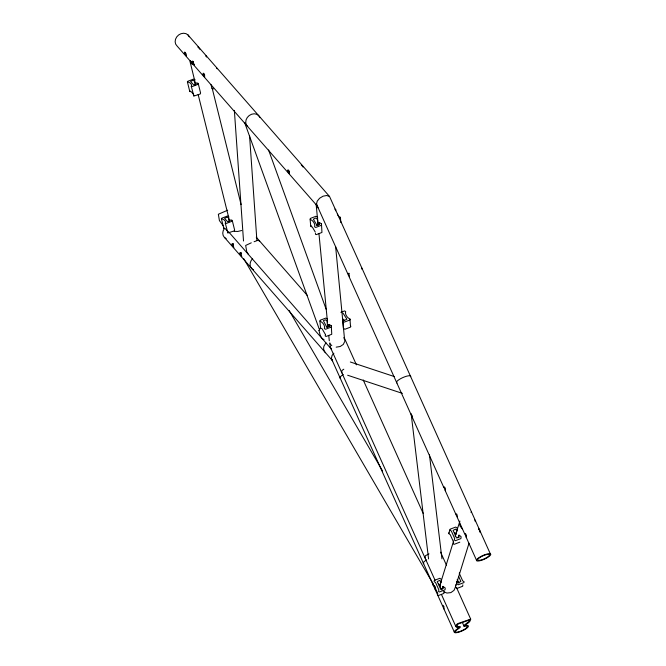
<?xml version="1.0" encoding="UTF-8"?>
<svg xmlns="http://www.w3.org/2000/svg" width="666" height="666" viewBox="0 0 666 666"><rect width="100%" height="100%" fill="white"/><g stroke="black" fill="none" stroke-linecap="round" stroke-linejoin="round"><path stroke-width="1" d="M440.301 583.99L439.935 585.672L438.544 583.957M456.185 532.75L455.819 534.432L454.428 532.717M455.677 584.873L455.569 587.221L457.126 588.369L462.72 586.238L462.795 584.873M340.867 312.337L344.597 310.914L345.704 311.58C344.53 313.828 347.427 318.34 349.941 318.856L350.566 327.106L344.98 329.237L343.406 328.405L342.807 319.355L343.423 319.222L344.464 320.404L346.903 319.197L343.023 313.153M233.3 243.506L233.325 244.93M241.184 252.472L241.217 253.937M317.216 219.28L315.809 217.982L313.378 219.181L316.833 225.116L319.53 224.359L319.072 222.96L319.588 222.652L321.47 223.826L321.27 225.333L315.684 227.472L314.568 226.798C315.742 224.559 312.853 220.038 310.331 219.522L310.398 218.406L315.992 216.267L317.557 217.099L317.807 225.391M321.47 223.826L321.953 232.459L316.367 234.599L315.517 234.374L315.418 233.341M327.622 327.214L327.031 321.104L325.624 319.797L323.351 320.671L326.64 326.931L329.337 326.182L328.996 324.467L331.285 325.641L331.077 327.156L325.491 329.287L324.384 328.621C325.557 326.373 322.669 321.861 320.146 321.345L320.213 320.221L325.799 318.09L327.372 318.922M331.285 325.641L331.768 334.282L326.182 336.413L325.333 336.197L325.224 335.165M318.981 330.453L320.113 328.521M335.406 210.772L335.897 209.757L334.782 209.091M194.847 79.637L194.33 80.977L193.04 80.311L190.584 81.418L193.581 84.832C197.511 85.39 194.697 81.452 198.185 83.375L200.566 92.957L200.275 93.973L193.873 96.079L191.267 86.239C192.715 84.815 189.427 81.768 187.596 82.051L187.729 81.31L193.315 79.171L194.797 79.512M347.694 273.601L348.784 273.734C350.399 279.071 349.017 277.056 347.694 273.601L316.5 204.204L317.199 201.174L319.613 198.235L323.11 196.162L326.731 195.513L329.528 196.462L361.929 268.165L361.588 268.989M433.458 585.647L434.041 585.364L434.99 586.521L435.156 589.377L331.36 358.475L332.059 355.453L333.874 353.246M198.185 83.375L197.894 84.391L192.308 86.522L191.267 86.239M228.605 217.674L227.048 217.208L224.6 218.323L227.589 221.736C229.787 221.903 231.302 217.657 231.901 221.287L226.315 223.426L225.275 223.135C226.723 221.711 223.443 218.664 221.603 218.947L221.745 218.207L227.331 216.067L228.804 216.408M232.201 220.28L234.582 229.862L234.282 230.869L227.88 232.975L225.275 223.135M442.973 586.371L443.306 588.486L440.609 589.185L437.221 581.634L439.66 580.369L440.684 581.901L441.3 581.793L441.408 579.453L439.851 578.296L434.265 580.436L434.182 581.793L435.456 582.309L438.844 589.86L438.603 591.616L439.443 591.966L445.03 589.826L445.246 588.003L442.973 586.371L442.141 589.06M449.808 529.986L451.332 531.068L454.728 538.619L454.229 539.81L455.328 540.725L460.914 538.586L461.13 536.754L459.257 535.173L458.741 535.497L459.182 537.246L456.493 537.937L453.105 530.394L455.536 529.129L456.934 530.844L457.284 528.213L455.727 527.056L450.141 529.187L448.701 533.574L450.224 534.656L453.613 542.199L453.371 543.964L454.212 544.305L459.798 542.174M453.596 541.058L440.093 584.648L440.684 588.453L441.933 589.984M455.136 536.105L459.915 521.087M439.935 585.672L441.05 582.084M455.819 534.432L456.934 530.844M458.025 537.82L458.857 535.131M455.819 585.822L469.022 543.223M455.852 626.531L456.46 624.566L458.091 623.493L470.695 619.13C470.404 622.335 467.116 623.443 465.101 625.332L465.551 625.607A7.801 1.99 -24.2 0 1 466.292 628.612A7.801 1.99 -24.2 0 1 455.386 632.783A7.801 1.99 -24.2 0 1 458.433 628.321L458.999 627.297L456.493 627.339L455.852 626.531L441.433 594.438M445.321 490.7L443.781 486.846L444.755 487.279L445.496 488.936L445.246 490.667L455.694 513.911C457.018 517.365 458.399 519.38 456.776 514.044L455.694 513.911M466.233 537.362L464.768 533.541L465.734 533.974L466.483 535.63L466.233 537.362L476.448 560.089M443.972 609.049L443.931 606.476L443.007 605.352L442.44 605.627L454.212 631.826M478.546 529.229L478.887 528.404L361.929 268.165M448.701 533.574L449.034 532.775M433.15 584.015L433.075 585.381L434.34 585.897L437.728 593.448L437.487 595.204L438.336 595.554L443.922 593.414L443.981 591.358M455.511 586.813L454.037 590.326L450.89 592.607L446.919 593.048L443.931 591.824M479.711 531.41L479.786 530.044L478.521 529.528M193.648 95.821L194.114 95.28M227.655 232.717L228.122 232.184M315.259 232.068L312.296 226.981L311.022 226.648L311.089 225.533M340.068 218.157L340.135 217.033L338.861 216.7L337.379 214.161M350.208 319.305L349.875 319.98L344.289 322.111L342.657 321.062M344.755 341.458L343.306 344.43L340.168 346.511L336.188 347.153M325.94 342.765L323.934 346.178A7.801 6.61 -41.2 0 0 325.574 352.789M252.622 258.508L252.406 258.858A7.801 6.61 -41.2 0 0 253.513 269.83M190.593 60.673L190.001 61.455L195.654 84.474M193.59 94.414L191.2 91.675L189.976 91.633L190.11 90.892M228.205 231.993L225.208 228.58L223.984 228.53L224.126 227.789M475.191 521.653L475.624 520.787L474.525 519.88M459.582 572.727L459.249 573.226L462.637 580.769L464.16 581.859L463.827 582.65L458.241 584.781L456.685 583.632L456.784 581.293L457.4 581.185L458.433 582.708L460.872 581.443L458.749 576.731M343.814 369.205L342.182 370.279L341.575 372.244L342.216 373.052M470.929 512.279L471.511 511.996M479.886 532.209L480.469 531.926L490.684 554.653A7.801 1.99 -24.2 0 1 479.337 560.872A7.801 1.99 -24.2 0 1 480.669 556.585A7.801 1.99 -24.2 0 1 490.684 554.653M227.714 210.198L218.348 214.252L219.422 220.604L223.276 225.766M251.282 242.824L245.679 245.438L246.753 251.79L248.56 254.612M254.104 241.741L257.867 240.301L259.682 241.109M429.012 553.871L425.499 555.66L424.891 557.625L425.532 558.441M241.683 230.511L237.762 231.452L234.157 231.31M464.102 626.315L464.851 626.182A6.502 1.665 -24.2 0 1 465.467 628.696A6.502 1.665 -24.2 0 1 456.368 632.176A6.502 1.665 -24.2 0 1 458.916 628.454L460.381 627.131L460.198 626.606L457.692 626.773L457.034 626.082L458.091 624L469.388 619.988L468.914 621.545L464.518 624.958L464.102 626.315L462.404 622.535M194.056 64.619L190.409 63.378M213.486 88.928L212.004 88.595L211.005 84.632M316.5 225.108L316.924 225.216M343.706 320.279L344.131 320.396M326.307 326.931L326.731 327.039M350.324 361.988L394.322 376.565M347.652 375.241L402.397 393.381M442.44 605.627L435.04 589.177M324.042 339.66L322.094 338.519L320.288 335.697L318.981 330.453M318.581 208.383L316.683 206.635L316.217 204.329M329.903 343.831L331.801 345.579M187.779 34.724L329.528 196.462M206.618 56.677L205.96 55.927L206.477 56.968M216.575 68.04L217.233 68.789M191.167 61.33L193.481 63.961M317.033 205.719L177.098 46.046A7.801 6.61 -41.2 0 1 178.605 34.99A7.801 6.61 -41.2 0 1 189.286 36.838M256.268 237.213L307.342 295.496M228.746 232.001L331.526 349.275L330.261 347.078L329.861 342.857M224.708 237.704L332.575 360.772L331.36 358.475M462.52 529.112L460.023 526.04L459.432 522.236M244.638 122.594L319.147 328.854M303.03 167.033L301.29 164.71L301.548 165.351M199.783 49.226L198.052 46.903L198.31 47.544M289.477 171.886L288.728 170.246M204.753 75.216L204.012 73.576M185.514 52.939L186.23 54.079M412.495 416.367L411.463 414.635M350.632 325.982L350.89 326.432M325.566 334.74L322.111 328.804L320.571 328.022L319.888 320.895M289.086 310.423L382.617 471.004M243.764 258.691L433.449 584.34M348.876 273.152L349.192 273.726M478.887 528.404L480.444 531.918M316.5 204.204L317.715 206.502M349.275 277.131L443.664 487.146M457.276 517.432L464.652 533.841M457.217 579.37L458.907 583.141M356.418 364.843L344.097 337.421L344.255 339.111M363.22 379.978L423.151 513.336M440.576 552.114L446.52 565.326M456.701 587.978L470.695 619.13M330.261 347.078L435.065 580.277M268.573 149.975L326.182 309.349M212.138 88.07L241.084 204.595M198.152 94.514L229.595 221.079M194.33 80.977L195.28 84.807M228.338 217.874L229.287 221.711M187.371 81.793L189.752 91.375M221.378 218.689L223.759 228.272M429.453 454.745L441.949 558.832M411.13 413.628L428.571 558.924M340.393 217.482L340.884 222.577M335.614 246.553L344.663 340.426M319.18 222.652L319.372 224.683M328.996 324.467L329.187 326.507M316.159 204.595L317.449 218.007M317.649 220.071L318.148 225.225M318.947 233.483L327.489 322.194M327.689 324.259L327.988 327.347M328.788 335.606L329.279 340.759M310.073 219.072L310.756 226.207M249.559 135.797L256.901 240.501M234.357 110.389L243.515 241.009M193.398 61.463L193.415 61.963M247.685 126.59A7.801 6.61 -41.2 0 1 249.192 115.534A7.801 6.61 -41.2 0 1 259.873 117.383M226.182 238.644A7.801 6.61 -41.2 0 1 224.425 228.438M340.501 378.413A7.801 1.99 -24.2 0 1 343.34 374.508M423.817 563.794A7.801 1.99 -24.2 0 1 426.656 559.89M397.044 383.008A7.801 1.99 -24.2 0 1 402.489 377.73A7.801 1.99 -24.2 0 1 410.706 376.698M185.789 54.579L186.239 55.877L184.332 53.388L184.773 51.981L185.789 54.579M193.689 63.595L194.147 64.902L192.241 62.413L192.674 60.997L193.689 63.595M204.312 75.708L204.762 77.015L202.855 74.525L203.297 73.11L204.312 75.708M232.118 243.956L231.968 245.071L233.824 247.635L232.717 243.873L232.118 243.956M240.01 252.922L239.852 254.071L241.766 256.71L240.626 252.83L240.01 252.922M289.027 172.377L289.477 173.684L287.579 171.195L288.012 169.78L289.027 172.377M480.036 560.289A6.502 1.665 -24.2 0 0 489.502 555.103A6.502 1.665 -24.2 0 0 481.152 556.718A6.502 1.665 -24.2 0 0 480.036 560.289"/></g></svg>
